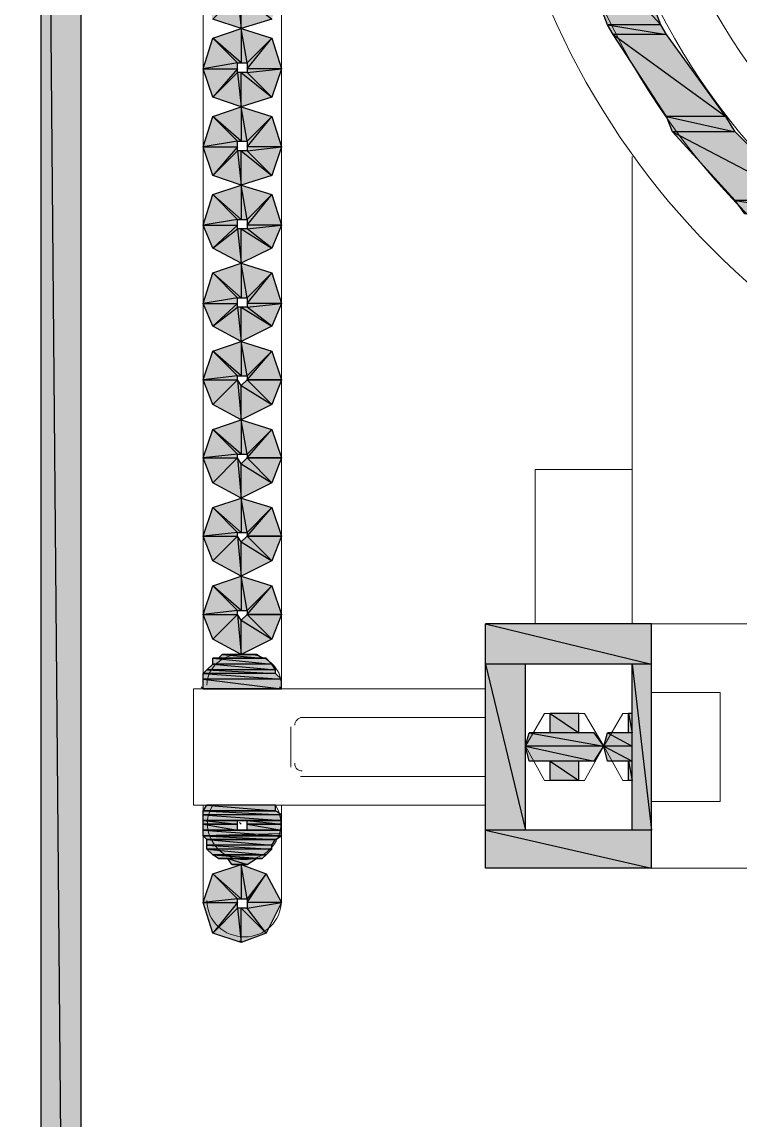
# Model space of a CAD drawing. Header units: millimetres. Extents: x 53 to 176, y -29 to 32.
# Drawn here: x 116.121 to 116.647, y -11.292 to -10.488 of the extents above; entities that cross this region are included whole.
import ezdxf

# ---------------------------------------------------------------- set-up
doc = ezdxf.new("R2010")
doc.units = ezdxf.units.MM
doc.layers.add('15 - Quadro de medição', color=6, linetype='Continuous')

msp = doc.modelspace()

# ---------------------------------------------------------------- hatches: boundary and pattern name
at = {"layer": '15 - Quadro de medição', "true_color": 0x000007}
h = msp.add_hatch(color=7, dxfattribs=at)
h.paths.add_polyline_path([(116.16438, -9.68853), (116.13505, -9.68853), (116.16438, -13.03237)])
h.paths.add_polyline_path([(116.13505, -9.68853), (116.16438, -13.03237), (116.13505, -13.03237)])
h = msp.add_hatch(color=7, dxfattribs=at)
h.paths.add_polyline_path([(116.56106, -10.41764), (116.52195, -10.41764), (116.589, -10.49027)])
h.paths.add_polyline_path([(116.52195, -10.41764), (116.589, -10.49027), (116.54989, -10.49027)])
h = msp.add_hatch(color=7, dxfattribs=at)
h.paths.add_polyline_path([(116.30406, -10.48608), (116.2859, -10.46792), (116.31104, -10.46513)])
h.paths.add_polyline_path([(116.2859, -10.46792), (116.31104, -10.46513), (116.2859, -10.46513)])
h.paths.add_polyline_path([(116.31104, -10.46513), (116.2859, -10.46513), (116.30406, -10.44278)])
h.paths.add_polyline_path([(116.2859, -10.46513), (116.30406, -10.44278), (116.2859, -10.46094)])
h.paths.add_polyline_path([(116.30406, -10.44278), (116.2859, -10.46094), (116.28171, -10.4358)])
h.paths.add_polyline_path([(116.2859, -10.46094), (116.28171, -10.4358), (116.28171, -10.46094)])
h.paths.add_polyline_path([(116.28171, -10.4358), (116.28171, -10.46094), (116.26076, -10.44278)])
h.paths.add_polyline_path([(116.28171, -10.46094), (116.26076, -10.44278), (116.27892, -10.46094)])
h.paths.add_polyline_path([(116.26076, -10.44278), (116.27892, -10.46094), (116.25378, -10.46513)])
h.paths.add_polyline_path([(116.27892, -10.46094), (116.25378, -10.46513), (116.27892, -10.46513)])
h.paths.add_polyline_path([(116.25378, -10.46513), (116.27892, -10.46513), (116.26076, -10.48608)])
h.paths.add_polyline_path([(116.27892, -10.46513), (116.26076, -10.48608), (116.27892, -10.46792)])
h.paths.add_polyline_path([(116.26076, -10.48608), (116.27892, -10.46792), (116.28171, -10.49307)])
h.paths.add_polyline_path([(116.27892, -10.46792), (116.28171, -10.49307), (116.28171, -10.46792)])
h.paths.add_polyline_path([(116.28171, -10.49307), (116.28171, -10.46792), (116.30406, -10.48608)])
h.paths.add_polyline_path([(116.28171, -10.46792), (116.30406, -10.48608), (116.2859, -10.46792)])
h = msp.add_hatch(color=7, dxfattribs=at)
h.paths.add_polyline_path([(116.30406, -10.54335), (116.2859, -10.52519), (116.31104, -10.5224)])
h.paths.add_polyline_path([(116.2859, -10.52519), (116.31104, -10.5224), (116.2859, -10.5224)])
h.paths.add_polyline_path([(116.31104, -10.5224), (116.2859, -10.5224), (116.30406, -10.50005)])
h.paths.add_polyline_path([(116.2859, -10.5224), (116.30406, -10.50005), (116.2859, -10.51821)])
h.paths.add_polyline_path([(116.30406, -10.50005), (116.2859, -10.51821), (116.28171, -10.49307)])
h.paths.add_polyline_path([(116.2859, -10.51821), (116.28171, -10.49307), (116.28171, -10.51821)])
h.paths.add_polyline_path([(116.28171, -10.49307), (116.28171, -10.51821), (116.26076, -10.50005)])
h.paths.add_polyline_path([(116.28171, -10.51821), (116.26076, -10.50005), (116.27892, -10.51821)])
h.paths.add_polyline_path([(116.26076, -10.50005), (116.27892, -10.51821), (116.25378, -10.5224)])
h.paths.add_polyline_path([(116.27892, -10.51821), (116.25378, -10.5224), (116.27892, -10.5224)])
h.paths.add_polyline_path([(116.25378, -10.5224), (116.27892, -10.5224), (116.26076, -10.54335)])
h.paths.add_polyline_path([(116.27892, -10.5224), (116.26076, -10.54335), (116.27892, -10.52519)])
h.paths.add_polyline_path([(116.26076, -10.54335), (116.27892, -10.52519), (116.28171, -10.55033)])
h.paths.add_polyline_path([(116.27892, -10.52519), (116.28171, -10.55033), (116.28171, -10.52519)])
h.paths.add_polyline_path([(116.28171, -10.55033), (116.28171, -10.52519), (116.30406, -10.54335)])
h.paths.add_polyline_path([(116.28171, -10.52519), (116.30406, -10.54335), (116.2859, -10.52519)])
h = msp.add_hatch(color=7, dxfattribs=at)
h.paths.add_polyline_path([(116.589, -10.49027), (116.54989, -10.49027), (116.59319, -10.49726)])
h.paths.add_polyline_path([(116.54989, -10.49027), (116.59319, -10.49726), (116.55408, -10.49726)])
h = msp.add_hatch(color=7, dxfattribs=at)
h.paths.add_polyline_path([(116.59319, -10.49726), (116.55408, -10.49726), (116.63649, -10.55732)])
h.paths.add_polyline_path([(116.55408, -10.49726), (116.63649, -10.55732), (116.59319, -10.55732)])
h = msp.add_hatch(color=7, dxfattribs=at)
h.paths.add_polyline_path([(116.30406, -10.60062), (116.2859, -10.58246), (116.31104, -10.57967)])
h.paths.add_polyline_path([(116.2859, -10.58246), (116.31104, -10.57967), (116.2859, -10.57967)])
h.paths.add_polyline_path([(116.31104, -10.57967), (116.2859, -10.57967), (116.30406, -10.55732)])
h.paths.add_polyline_path([(116.2859, -10.57967), (116.30406, -10.55732), (116.2859, -10.57547)])
h.paths.add_polyline_path([(116.30406, -10.55732), (116.2859, -10.57547), (116.28171, -10.55033)])
h.paths.add_polyline_path([(116.2859, -10.57547), (116.28171, -10.55033), (116.28171, -10.57547)])
h.paths.add_polyline_path([(116.28171, -10.55033), (116.28171, -10.57547), (116.26076, -10.55732)])
h.paths.add_polyline_path([(116.28171, -10.57547), (116.26076, -10.55732), (116.27892, -10.57547)])
h.paths.add_polyline_path([(116.26076, -10.55732), (116.27892, -10.57547), (116.25378, -10.57967)])
h.paths.add_polyline_path([(116.27892, -10.57547), (116.25378, -10.57967), (116.27892, -10.57967)])
h.paths.add_polyline_path([(116.25378, -10.57967), (116.27892, -10.57967), (116.26076, -10.60062)])
h.paths.add_polyline_path([(116.27892, -10.57967), (116.26076, -10.60062), (116.27892, -10.58246)])
h.paths.add_polyline_path([(116.26076, -10.60062), (116.27892, -10.58246), (116.28171, -10.6076)])
h.paths.add_polyline_path([(116.27892, -10.58246), (116.28171, -10.6076), (116.28171, -10.58246)])
h.paths.add_polyline_path([(116.28171, -10.6076), (116.28171, -10.58246), (116.30406, -10.60062)])
h.paths.add_polyline_path([(116.28171, -10.58246), (116.30406, -10.60062), (116.2859, -10.58246)])
h = msp.add_hatch(color=7, dxfattribs=at)
h.paths.add_polyline_path([(116.63649, -10.55732), (116.59319, -10.55732), (116.64347, -10.56849)])
h.paths.add_polyline_path([(116.59319, -10.55732), (116.64347, -10.56849), (116.59738, -10.56849)])
h = msp.add_hatch(color=7, dxfattribs=at)
h.paths.add_polyline_path([(116.64347, -10.56849), (116.59738, -10.56849), (116.69375, -10.61877)])
h.paths.add_polyline_path([(116.59738, -10.56849), (116.69375, -10.61877), (116.64347, -10.61877)])
h = msp.add_hatch(color=7, dxfattribs=at)
h.paths.add_polyline_path([(116.30406, -10.65369), (116.2859, -10.63973), (116.31104, -10.63693)])
h.paths.add_polyline_path([(116.2859, -10.63973), (116.31104, -10.63693), (116.2859, -10.63693)])
h.paths.add_polyline_path([(116.31104, -10.63693), (116.2859, -10.63693), (116.30406, -10.61458)])
h.paths.add_polyline_path([(116.2859, -10.63693), (116.30406, -10.61458), (116.2859, -10.63274)])
h.paths.add_polyline_path([(116.30406, -10.61458), (116.2859, -10.63274), (116.28171, -10.6076)])
h.paths.add_polyline_path([(116.2859, -10.63274), (116.28171, -10.6076), (116.28171, -10.63274)])
h.paths.add_polyline_path([(116.28171, -10.6076), (116.28171, -10.63274), (116.26076, -10.61458)])
h.paths.add_polyline_path([(116.28171, -10.63274), (116.26076, -10.61458), (116.27892, -10.63274)])
h.paths.add_polyline_path([(116.26076, -10.61458), (116.27892, -10.63274), (116.25378, -10.63693)])
h.paths.add_polyline_path([(116.27892, -10.63274), (116.25378, -10.63693), (116.27892, -10.63693)])
h.paths.add_polyline_path([(116.25378, -10.63693), (116.27892, -10.63693), (116.26076, -10.65369)])
h.paths.add_polyline_path([(116.27892, -10.63693), (116.26076, -10.65369), (116.27892, -10.63973)])
h.paths.add_polyline_path([(116.26076, -10.65369), (116.27892, -10.63973), (116.28171, -10.66487)])
h.paths.add_polyline_path([(116.27892, -10.63973), (116.28171, -10.66487), (116.28171, -10.63973)])
h.paths.add_polyline_path([(116.28171, -10.66487), (116.28171, -10.63973), (116.30406, -10.65369)])
h.paths.add_polyline_path([(116.28171, -10.63973), (116.30406, -10.65369), (116.2859, -10.63973)])
h = msp.add_hatch(color=7, dxfattribs=at)
h.paths.add_polyline_path([(116.69375, -10.61877), (116.64347, -10.61877), (116.70772, -10.62855)])
h.paths.add_polyline_path([(116.64347, -10.61877), (116.70772, -10.62855), (116.65046, -10.62855)])
h = msp.add_hatch(color=7, dxfattribs=at)
h.paths.add_polyline_path([(116.30406, -10.71096), (116.2859, -10.69699), (116.31104, -10.6942)])
h.paths.add_polyline_path([(116.2859, -10.69699), (116.31104, -10.6942), (116.2859, -10.6942)])
h.paths.add_polyline_path([(116.31104, -10.6942), (116.2859, -10.6942), (116.30406, -10.67185)])
h.paths.add_polyline_path([(116.2859, -10.6942), (116.30406, -10.67185), (116.2859, -10.69001)])
h.paths.add_polyline_path([(116.30406, -10.67185), (116.2859, -10.69001), (116.28171, -10.66487)])
h.paths.add_polyline_path([(116.2859, -10.69001), (116.28171, -10.66487), (116.28171, -10.69001)])
h.paths.add_polyline_path([(116.28171, -10.66487), (116.28171, -10.69001), (116.26076, -10.67185)])
h.paths.add_polyline_path([(116.28171, -10.69001), (116.26076, -10.67185), (116.27892, -10.69001)])
h.paths.add_polyline_path([(116.26076, -10.67185), (116.27892, -10.69001), (116.25378, -10.6942)])
h.paths.add_polyline_path([(116.27892, -10.69001), (116.25378, -10.6942), (116.27892, -10.6942)])
h.paths.add_polyline_path([(116.25378, -10.6942), (116.27892, -10.6942), (116.26076, -10.71096)])
h.paths.add_polyline_path([(116.27892, -10.6942), (116.26076, -10.71096), (116.27892, -10.69699)])
h.paths.add_polyline_path([(116.26076, -10.71096), (116.27892, -10.69699), (116.28171, -10.72213)])
h.paths.add_polyline_path([(116.27892, -10.69699), (116.28171, -10.72213), (116.28171, -10.69699)])
h.paths.add_polyline_path([(116.28171, -10.72213), (116.28171, -10.69699), (116.30406, -10.71096)])
h.paths.add_polyline_path([(116.28171, -10.69699), (116.30406, -10.71096), (116.2859, -10.69699)])
h = msp.add_hatch(color=7, dxfattribs=at)
h.paths.add_polyline_path([(116.31104, -10.75007), (116.2859, -10.75007), (116.30406, -10.72912)])
h.paths.add_polyline_path([(116.2859, -10.75007), (116.30406, -10.72912), (116.2859, -10.74728)])
h.paths.add_polyline_path([(116.30406, -10.72912), (116.2859, -10.74728), (116.28171, -10.72213)])
h.paths.add_polyline_path([(116.2859, -10.74728), (116.28171, -10.72213), (116.28171, -10.74728)])
h.paths.add_polyline_path([(116.28171, -10.72213), (116.28171, -10.74728), (116.26076, -10.72912)])
h.paths.add_polyline_path([(116.28171, -10.74728), (116.26076, -10.72912), (116.27892, -10.74728)])
h.paths.add_polyline_path([(116.26076, -10.72912), (116.27892, -10.74728), (116.25378, -10.75007)])
h.paths.add_polyline_path([(116.27892, -10.74728), (116.25378, -10.75007), (116.27892, -10.75007)])
h.paths.add_polyline_path([(116.25378, -10.75007), (116.27892, -10.75007), (116.26076, -10.76823)])
h = msp.add_hatch(color=7, dxfattribs=at)
h.paths.add_polyline_path([(116.26076, -10.76823), (116.27892, -10.75007), (116.28171, -10.7794)])
h.paths.add_polyline_path([(116.27892, -10.75007), (116.28171, -10.7794), (116.28171, -10.75426)])
h.paths.add_polyline_path([(116.28171, -10.7794), (116.28171, -10.75426), (116.30406, -10.76823)])
h.paths.add_polyline_path([(116.28171, -10.75426), (116.30406, -10.76823), (116.2859, -10.75007)])
h.paths.add_polyline_path([(116.30406, -10.76823), (116.2859, -10.75007), (116.31104, -10.75007)])
h = msp.add_hatch(color=7, dxfattribs=at)
h.paths.add_polyline_path([(116.31104, -10.80734), (116.2859, -10.80734), (116.30406, -10.78639)])
h.paths.add_polyline_path([(116.2859, -10.80734), (116.30406, -10.78639), (116.2859, -10.80454)])
h.paths.add_polyline_path([(116.30406, -10.78639), (116.2859, -10.80454), (116.28171, -10.7794)])
h.paths.add_polyline_path([(116.2859, -10.80454), (116.28171, -10.7794), (116.28171, -10.80454)])
h.paths.add_polyline_path([(116.28171, -10.7794), (116.28171, -10.80454), (116.26076, -10.78639)])
h.paths.add_polyline_path([(116.28171, -10.80454), (116.26076, -10.78639), (116.27892, -10.80454)])
h.paths.add_polyline_path([(116.26076, -10.78639), (116.27892, -10.80454), (116.25378, -10.80734)])
h.paths.add_polyline_path([(116.27892, -10.80454), (116.25378, -10.80734), (116.27892, -10.80734)])
h.paths.add_polyline_path([(116.25378, -10.80734), (116.27892, -10.80734), (116.26076, -10.82549)])
h = msp.add_hatch(color=7, dxfattribs=at)
h.paths.add_polyline_path([(116.26076, -10.82549), (116.27892, -10.80734), (116.28171, -10.83667)])
h.paths.add_polyline_path([(116.27892, -10.80734), (116.28171, -10.83667), (116.28171, -10.81153)])
h.paths.add_polyline_path([(116.28171, -10.83667), (116.28171, -10.81153), (116.30406, -10.82549)])
h.paths.add_polyline_path([(116.28171, -10.81153), (116.30406, -10.82549), (116.2859, -10.80734)])
h.paths.add_polyline_path([(116.30406, -10.82549), (116.2859, -10.80734), (116.31104, -10.80734)])
h = msp.add_hatch(color=7, dxfattribs=at)
h.paths.add_polyline_path([(116.31104, -10.8646), (116.2859, -10.8646), (116.30406, -10.84365)])
h.paths.add_polyline_path([(116.2859, -10.8646), (116.30406, -10.84365), (116.2859, -10.86181)])
h.paths.add_polyline_path([(116.30406, -10.84365), (116.2859, -10.86181), (116.28171, -10.83667)])
h.paths.add_polyline_path([(116.2859, -10.86181), (116.28171, -10.83667), (116.28171, -10.86181)])
h.paths.add_polyline_path([(116.28171, -10.83667), (116.28171, -10.86181), (116.26076, -10.84365)])
h.paths.add_polyline_path([(116.28171, -10.86181), (116.26076, -10.84365), (116.27892, -10.86181)])
h.paths.add_polyline_path([(116.26076, -10.84365), (116.27892, -10.86181), (116.25378, -10.8646)])
h.paths.add_polyline_path([(116.27892, -10.86181), (116.25378, -10.8646), (116.27892, -10.8646)])
h.paths.add_polyline_path([(116.25378, -10.8646), (116.27892, -10.8646), (116.26076, -10.88276)])
h = msp.add_hatch(color=7, dxfattribs=at)
h.paths.add_polyline_path([(116.26076, -10.88276), (116.27892, -10.8646), (116.28171, -10.89394)])
h.paths.add_polyline_path([(116.27892, -10.8646), (116.28171, -10.89394), (116.28171, -10.86879)])
h.paths.add_polyline_path([(116.28171, -10.89394), (116.28171, -10.86879), (116.30406, -10.88276)])
h.paths.add_polyline_path([(116.28171, -10.86879), (116.30406, -10.88276), (116.2859, -10.8646)])
h.paths.add_polyline_path([(116.30406, -10.88276), (116.2859, -10.8646), (116.31104, -10.8646)])
h = msp.add_hatch(color=7, dxfattribs=at)
h.paths.add_polyline_path([(116.31104, -10.92187), (116.2859, -10.92187), (116.30406, -10.90092)])
h.paths.add_polyline_path([(116.2859, -10.92187), (116.30406, -10.90092), (116.2859, -10.91908)])
h.paths.add_polyline_path([(116.30406, -10.90092), (116.2859, -10.91908), (116.28171, -10.89394)])
h.paths.add_polyline_path([(116.2859, -10.91908), (116.28171, -10.89394), (116.28171, -10.91908)])
h.paths.add_polyline_path([(116.28171, -10.89394), (116.28171, -10.91908), (116.26076, -10.90092)])
h.paths.add_polyline_path([(116.28171, -10.91908), (116.26076, -10.90092), (116.27892, -10.91908)])
h.paths.add_polyline_path([(116.26076, -10.90092), (116.27892, -10.91908), (116.25378, -10.92187)])
h.paths.add_polyline_path([(116.27892, -10.91908), (116.25378, -10.92187), (116.27892, -10.92187)])
h.paths.add_polyline_path([(116.25378, -10.92187), (116.27892, -10.92187), (116.26076, -10.94003)])
h = msp.add_hatch(color=7, dxfattribs=at)
h.paths.add_polyline_path([(116.26076, -10.94003), (116.27892, -10.92187), (116.28171, -10.9512)])
h.paths.add_polyline_path([(116.27892, -10.92187), (116.28171, -10.9512), (116.28171, -10.92606)])
h.paths.add_polyline_path([(116.28171, -10.9512), (116.28171, -10.92606), (116.30406, -10.94003)])
h.paths.add_polyline_path([(116.28171, -10.92606), (116.30406, -10.94003), (116.2859, -10.92187)])
h.paths.add_polyline_path([(116.30406, -10.94003), (116.2859, -10.92187), (116.31104, -10.92187)])
h = msp.add_hatch(color=7, dxfattribs=at)
h.paths.add_polyline_path([(116.58201, -10.92885), (116.4605, -10.92885), (116.58201, -10.95819)])
h.paths.add_polyline_path([(116.4605, -10.92885), (116.58201, -10.95819), (116.4605, -10.95819)])
h = msp.add_hatch(color=7, dxfattribs=at)
h.paths.add_polyline_path([(116.29987, -10.954), (116.26076, -10.954), (116.30406, -10.95819)])
h.paths.add_polyline_path([(116.26076, -10.954), (116.30406, -10.95819), (116.26076, -10.95819)])
h = msp.add_hatch(color=7, dxfattribs=at)
h.paths.add_polyline_path([(116.29289, -10.9512), (116.26774, -10.9512), (116.29708, -10.954)])
h.paths.add_polyline_path([(116.26774, -10.9512), (116.29708, -10.954), (116.26495, -10.954)])
h = msp.add_hatch(color=7, dxfattribs=at)
h.paths.add_polyline_path([(116.30685, -10.96238), (116.25657, -10.96238), (116.30685, -10.96517)])
h.paths.add_polyline_path([(116.25657, -10.96238), (116.30685, -10.96517), (116.25378, -10.96517)])
h = msp.add_hatch(color=7, dxfattribs=at)
h.paths.add_polyline_path([(116.30406, -10.95819), (116.26076, -10.95819), (116.30685, -10.96238)])
h.paths.add_polyline_path([(116.26076, -10.95819), (116.30685, -10.96238), (116.25657, -10.96238)])
h = msp.add_hatch(color=7, dxfattribs=at)
h.paths.add_polyline_path([(116.48983, -10.95819), (116.4605, -10.95819), (116.48983, -11.0797)])
h.paths.add_polyline_path([(116.4605, -10.95819), (116.48983, -11.0797), (116.4605, -11.0797)])
h = msp.add_hatch(color=7, dxfattribs=at)
h.paths.add_polyline_path([(116.58201, -10.95819), (116.56805, -10.95819), (116.58201, -11.0797)])
h.paths.add_polyline_path([(116.56805, -10.95819), (116.58201, -11.0797), (116.56805, -11.0797)])
h = msp.add_hatch(color=7, dxfattribs=at)
h.paths.add_polyline_path([(116.30685, -10.96517), (116.25378, -10.96517), (116.31104, -10.96936)])
h.paths.add_polyline_path([(116.25378, -10.96517), (116.31104, -10.96936), (116.25378, -10.96936)])
h = msp.add_hatch(color=7, dxfattribs=at)
h.paths.add_polyline_path([(116.31104, -10.96936), (116.25378, -10.96936), (116.31104, -10.97634)])
h.paths.add_polyline_path([(116.25378, -10.96936), (116.31104, -10.97634), (116.25378, -10.97634)])
h.paths.add_polyline_path([(116.31104, -10.97634), (116.25378, -10.97634)])
h.paths.add_polyline_path([(116.25378, -10.97634), (116.31104, -10.97634)])
h = msp.add_hatch(color=7, dxfattribs=at)
h.paths.add_polyline_path([(116.52894, -10.9945), (116.50799, -10.9945), (116.52894, -11.00847)])
h.paths.add_polyline_path([(116.50799, -10.9945), (116.52894, -11.00847), (116.50799, -11.00847)])
h = msp.add_hatch(color=7, dxfattribs=at)
h.paths.add_polyline_path([(116.56805, -10.9945), (116.56525, -10.9945), (116.56805, -11.00847)])
h.paths.add_polyline_path([(116.56525, -10.9945), (116.56805, -11.00847), (116.56525, -11.00847)])
h = msp.add_hatch(color=7, dxfattribs=at)
h.paths.add_polyline_path([(116.54011, -11.00847), (116.49262, -11.00847), (116.5471, -11.01825)])
h.paths.add_polyline_path([(116.49262, -11.00847), (116.5471, -11.01825), (116.48983, -11.01825)])
h = msp.add_hatch(color=7, dxfattribs=at)
h.paths.add_polyline_path([(116.56805, -11.00847), (116.54989, -11.00847), (116.56805, -11.01825)])
h.paths.add_polyline_path([(116.54989, -11.00847), (116.56805, -11.01825), (116.5471, -11.01825)])
h = msp.add_hatch(color=7, dxfattribs=at)
h.paths.add_polyline_path([(116.5471, -11.01825), (116.48983, -11.01825), (116.54011, -11.02942)])
h.paths.add_polyline_path([(116.48983, -11.01825), (116.54011, -11.02942), (116.49262, -11.02942)])
h = msp.add_hatch(color=7, dxfattribs=at)
h.paths.add_polyline_path([(116.56805, -11.01825), (116.5471, -11.01825), (116.56805, -11.02942)])
h.paths.add_polyline_path([(116.5471, -11.01825), (116.56805, -11.02942), (116.54989, -11.02942)])
h = msp.add_hatch(color=7, dxfattribs=at)
h.paths.add_polyline_path([(116.52894, -11.02942), (116.50799, -11.02942), (116.52894, -11.04339)])
h.paths.add_polyline_path([(116.50799, -11.02942), (116.52894, -11.04339), (116.50799, -11.04339)])
h = msp.add_hatch(color=7, dxfattribs=at)
h.paths.add_polyline_path([(116.56805, -11.02942), (116.56525, -11.02942), (116.56805, -11.04339)])
h.paths.add_polyline_path([(116.56525, -11.02942), (116.56805, -11.04339), (116.56525, -11.04339)])
h = msp.add_hatch(color=7, dxfattribs=at)
h.paths.add_polyline_path([(116.30685, -11.06155), (116.25657, -11.06155), (116.30685, -11.06574)])
h.paths.add_polyline_path([(116.25657, -11.06155), (116.30685, -11.06574), (116.25378, -11.06574)])
h.paths.add_polyline_path([(116.30685, -11.06574), (116.25378, -11.06574)])
h.paths.add_polyline_path([(116.25378, -11.06574), (116.30685, -11.06574)])
h = msp.add_hatch(color=7, dxfattribs=at)
h.paths.add_polyline_path([(116.30685, -11.06574), (116.25378, -11.06574), (116.31104, -11.06853)])
h.paths.add_polyline_path([(116.25378, -11.06574), (116.31104, -11.06853), (116.25378, -11.06853)])
h = msp.add_hatch(color=7, dxfattribs=at)
h.paths.add_polyline_path([(116.31104, -11.06853), (116.25378, -11.06853), (116.31104, -11.07272)])
h.paths.add_polyline_path([(116.25378, -11.06853), (116.31104, -11.07272), (116.25378, -11.07272)])
h.paths.add_polyline_path([(116.31104, -11.07272), (116.25378, -11.07272)])
h.paths.add_polyline_path([(116.25378, -11.07272), (116.31104, -11.07272)])
h.paths.add_polyline_path([(116.31104, -11.07272), (116.28171, -11.07272)])
h.paths.add_polyline_path([(116.31104, -11.07272), (116.28171, -11.07272)])
h = msp.add_hatch(color=7, dxfattribs=at)
h.paths.add_polyline_path([(116.27892, -11.07272), (116.25378, -11.07272)])
h.paths.add_polyline_path([(116.27892, -11.07272), (116.25378, -11.07272), (116.28171, -11.07272)])
h = msp.add_hatch(color=7, dxfattribs=at)
h.paths.add_polyline_path([(116.27892, -11.07272), (116.25378, -11.07272), (116.27892, -11.07551)])
h.paths.add_polyline_path([(116.25378, -11.07272), (116.27892, -11.07551), (116.25378, -11.07551)])
h.paths.add_polyline_path([(116.27892, -11.07551), (116.25378, -11.07551)])
h.paths.add_polyline_path([(116.25378, -11.07551), (116.27892, -11.07551)])
h = msp.add_hatch(color=7, dxfattribs=at)
h.paths.add_polyline_path([(116.27892, -11.07551), (116.25378, -11.07551), (116.27892, -11.0797)])
h.paths.add_polyline_path([(116.25378, -11.07551), (116.27892, -11.0797), (116.25378, -11.0797)])
h = msp.add_hatch(color=7, dxfattribs=at)
h.paths.add_polyline_path([(116.31104, -11.07272), (116.2859, -11.07272), (116.31104, -11.07551)])
h.paths.add_polyline_path([(116.2859, -11.07272), (116.31104, -11.07551), (116.2859, -11.07551)])
h = msp.add_hatch(color=7, dxfattribs=at)
h.paths.add_polyline_path([(116.31104, -11.07551), (116.2859, -11.07551), (116.31104, -11.0797)])
h.paths.add_polyline_path([(116.2859, -11.07551), (116.31104, -11.0797), (116.2859, -11.0797)])
h = msp.add_hatch(color=7, dxfattribs=at)
h.paths.add_polyline_path([(116.28171, -11.0797), (116.25378, -11.0797)])
h.paths.add_polyline_path([(116.28171, -11.0797), (116.25378, -11.0797), (116.27892, -11.0797)])
h = msp.add_hatch(color=7, dxfattribs=at)
h.paths.add_polyline_path([(116.31104, -11.0797), (116.25378, -11.0797), (116.31104, -11.08389)])
h.paths.add_polyline_path([(116.25378, -11.0797), (116.31104, -11.08389), (116.25378, -11.08389)])
h.paths.add_polyline_path([(116.31104, -11.08389), (116.25378, -11.08389)])
h.paths.add_polyline_path([(116.25378, -11.08389), (116.31104, -11.08389), (116.31104, -11.0825)])
h = msp.add_hatch(color=7, dxfattribs=at)
h.paths.add_polyline_path([(116.31104, -11.08389), (116.25378, -11.08389), (116.30685, -11.08669)])
h.paths.add_polyline_path([(116.25378, -11.08389), (116.30685, -11.08669), (116.25657, -11.08669)])
h.paths.add_polyline_path([(116.30685, -11.08669), (116.25657, -11.08669)])
h.paths.add_polyline_path([(116.25657, -11.08669), (116.30685, -11.08669)])
h = msp.add_hatch(color=7, dxfattribs=at)
h.paths.add_polyline_path([(116.58201, -11.0797), (116.4605, -11.0797), (116.58201, -11.10764)])
h.paths.add_polyline_path([(116.4605, -11.0797), (116.58201, -11.10764), (116.4605, -11.10764)])
h = msp.add_hatch(color=7, dxfattribs=at)
h.paths.add_polyline_path([(116.30685, -11.08669), (116.25657, -11.08669), (116.30406, -11.09088)])
h.paths.add_polyline_path([(116.25657, -11.08669), (116.30406, -11.09088), (116.25657, -11.09088)])
h = msp.add_hatch(color=7, dxfattribs=at)
h.paths.add_polyline_path([(116.30406, -11.09088), (116.25657, -11.09088), (116.30406, -11.09367)])
h.paths.add_polyline_path([(116.25657, -11.09088), (116.30406, -11.09367), (116.25657, -11.09367)])
h = msp.add_hatch(color=7, dxfattribs=at)
h.paths.add_polyline_path([(116.30406, -11.09367), (116.25657, -11.09367), (116.29987, -11.09786)])
h.paths.add_polyline_path([(116.25657, -11.09367), (116.29987, -11.09786), (116.26076, -11.09786)])
h.paths.add_polyline_path([(116.29987, -11.09786), (116.26076, -11.09786)])
h.paths.add_polyline_path([(116.26076, -11.09786), (116.29987, -11.09786)])
h = msp.add_hatch(color=7, dxfattribs=at)
h.paths.add_polyline_path([(116.29987, -11.09786), (116.26076, -11.09786), (116.29708, -11.10066)])
h.paths.add_polyline_path([(116.26076, -11.09786), (116.29708, -11.10066), (116.26495, -11.10066)])
h.paths.add_polyline_path([(116.29708, -11.10066), (116.26495, -11.10066), (116.26774, -11.10066)])
msp.add_hatch(color=7, dxfattribs=at).paths.add_polyline_path([(116.26495, -11.10066), (116.29708, -11.10066), (116.29568, -11.10066)])
h = msp.add_hatch(color=7, dxfattribs=at)
h.paths.add_polyline_path([(116.29708, -11.10066), (116.26774, -11.10066), (116.29289, -11.10066)])
h.paths.add_polyline_path([(116.26774, -11.10066), (116.29289, -11.10066), (116.27193, -11.10066)])
h.paths.add_polyline_path([(116.29289, -11.10066), (116.27193, -11.10066)])
h.paths.add_polyline_path([(116.27193, -11.10066), (116.29289, -11.10066)])
h = msp.add_hatch(color=7, dxfattribs=at)
h.paths.add_polyline_path([(116.29289, -11.10066), (116.27193, -11.10066), (116.2859, -11.10485)])
h.paths.add_polyline_path([(116.27193, -11.10066), (116.2859, -11.10485), (116.27473, -11.10485)])
h = msp.add_hatch(color=7, dxfattribs=at)
h.paths.add_polyline_path([(116.29987, -11.15513), (116.2859, -11.13697), (116.31104, -11.13278)])
h.paths.add_polyline_path([(116.2859, -11.13697), (116.31104, -11.13278), (116.2859, -11.13278)])
h.paths.add_polyline_path([(116.31104, -11.13278), (116.2859, -11.13278), (116.29987, -11.11183)])
h.paths.add_polyline_path([(116.2859, -11.13278), (116.29987, -11.11183), (116.2859, -11.12999)])
h.paths.add_polyline_path([(116.29987, -11.11183), (116.2859, -11.12999), (116.28171, -11.10485)])
h.paths.add_polyline_path([(116.2859, -11.12999), (116.28171, -11.10485), (116.28171, -11.12999)])
h.paths.add_polyline_path([(116.28171, -11.10485), (116.28171, -11.12999), (116.26076, -11.11183)])
h.paths.add_polyline_path([(116.28171, -11.12999), (116.26076, -11.11183), (116.27892, -11.12999)])
h.paths.add_polyline_path([(116.26076, -11.11183), (116.27892, -11.12999), (116.25378, -11.13278)])
h.paths.add_polyline_path([(116.27892, -11.12999), (116.25378, -11.13278), (116.27892, -11.13278)])
h.paths.add_polyline_path([(116.25378, -11.13278), (116.27892, -11.13278), (116.26076, -11.15513)])
h.paths.add_polyline_path([(116.27892, -11.13278), (116.26076, -11.15513), (116.27892, -11.13697)])
h.paths.add_polyline_path([(116.26076, -11.15513), (116.27892, -11.13697), (116.28171, -11.16211)])
h.paths.add_polyline_path([(116.27892, -11.13697), (116.28171, -11.16211), (116.28171, -11.13697)])
h.paths.add_polyline_path([(116.28171, -11.16211), (116.28171, -11.13697), (116.29987, -11.15513)])
h.paths.add_polyline_path([(116.28171, -11.13697), (116.29987, -11.15513), (116.2859, -11.13697)])

# ---------------------------------------------------------------- linework, layer by layer
at = {"layer": '15 - Quadro de medição', "color": 7, "linetype": 'Continuous', "lineweight": 20, "true_color": 0x000007}
for points in [[(116.16438, -13.03237), (116.16438, -9.47483), (116.16438, -9.47483)], [(116.13505, -9.68853), (116.13505, -13.03237), (116.16438, -13.03237), (116.12108, -13.03237)], [(116.25378, -10.97634), (116.25378, -10.06845), (116.25378, -10.06845)], [(116.31104, -10.06845), (116.31104, -10.97634), (116.31104, -10.97634)], [(116.28171, -10.50424), (116.28171, -10.49307), (116.28171, -10.49307)], [(116.56805, -10.92885), (116.56805, -10.58665), (116.56805, -10.58665)], [(116.49681, -10.92885), (116.49681, -10.81572), (116.56805, -10.81572)], [(116.58201, -10.92885), (116.58201, -11.10764), (116.58201, -11.10764)], [(116.2859, -10.9512), (116.28171, -10.9512), (116.27892, -10.9512)], [(116.56805, -10.95819), (116.48983, -10.95819), (116.48983, -11.0797), (116.56805, -11.0797)], [(116.56805, -10.95819), (116.56805, -11.0797), (116.56805, -11.0797)], [(116.4605, -10.97634), (116.24679, -10.97634), (116.24679, -11.06155), (116.4605, -11.06155)], [(116.24679, -10.97634), (116.35434, -10.97634), (116.35434, -10.97634)], [(116.25378, -10.97634), (116.25238, -10.97495), (116.25238, -10.97495)], [(116.31104, -10.97634), (116.30965, -10.97495), (116.30965, -10.97495)], [(116.50799, -10.9945), (116.50799, -11.00847), (116.50799, -11.00847)], [(116.52894, -10.9945), (116.52894, -11.00847), (116.52894, -11.00847)], [(116.56805, -10.9945), (116.56106, -10.9945), (116.5471, -11.01825), (116.56106, -11.04339), (116.56805, -11.04339)], [(116.56106, -10.9945), (116.56525, -10.9945), (116.56525, -11.00847)], [(116.31803, -11.03361), (116.31803, -11.00428), (116.31803, -11.00428)], [(116.32501, -10.9973), (116.4605, -10.9973), (116.4605, -10.9973)], [(116.49262, -11.00847), (116.50799, -11.00847), (116.50799, -11.00847)], [(116.52894, -11.00847), (116.54011, -11.00847), (116.54011, -11.00847)], [(116.54989, -11.00847), (116.56525, -11.00847), (116.56525, -11.00847)], [(116.49262, -11.02942), (116.50799, -11.02942), (116.50799, -11.02942)], [(116.50799, -11.02942), (116.50799, -11.04339), (116.50799, -11.04339)], [(116.52894, -11.02942), (116.52894, -11.04339), (116.52894, -11.04339)], [(116.52894, -11.02942), (116.54011, -11.02942), (116.54011, -11.02942)], [(116.54989, -11.02942), (116.56525, -11.02942), (116.56525, -11.02942)], [(116.56525, -11.02942), (116.56525, -11.04339), (116.56525, -11.04339)], [(116.4605, -11.0406), (116.32501, -11.0406), (116.32501, -11.0406)], [(116.25378, -11.13278), (116.25378, -11.06155), (116.25378, -11.06155)], [(116.31104, -11.06155), (116.31104, -11.13278), (116.31104, -11.13278)], [(116.28171, -11.07551), (116.28031, -11.07412), (116.28031, -11.07412)], [(116.28171, -11.16211), (116.28031, -11.16072), (116.28031, -11.16072)]]:
    msp.add_lwpolyline(points, dxfattribs=at)
at = {"layer": '15 - Quadro de medição', "color": 7, "linetype": 'Continuous', "lineweight": -2, "true_color": 0x000007}
for points in [[(116.16438, -9.68853), (116.13505, -9.68853), (116.16438, -13.03237)], [(116.13505, -9.68853), (116.16438, -13.03237), (116.13505, -13.03237)], [(116.56106, -10.41764), (116.52195, -10.41764), (116.589, -10.49027)], [(116.52195, -10.41764), (116.589, -10.49027), (116.54989, -10.49027)], [(116.26076, -10.48608), (116.27892, -10.46792), (116.28171, -10.49307)], [(116.27892, -10.46792), (116.28171, -10.49307), (116.28171, -10.46792)], [(116.28171, -10.49307), (116.28171, -10.46792), (116.30406, -10.48608)], [(116.28171, -10.49307), (116.28171, -10.51821), (116.26076, -10.50005)], [(116.30406, -10.50005), (116.2859, -10.51821), (116.28171, -10.49307)], [(116.2859, -10.51821), (116.28171, -10.49307), (116.28171, -10.51821)], [(116.589, -10.49027), (116.54989, -10.49027), (116.59319, -10.49726)], [(116.54989, -10.49027), (116.59319, -10.49726), (116.55408, -10.49726)], [(116.59319, -10.49726), (116.55408, -10.49726), (116.63649, -10.55732)], [(116.55408, -10.49726), (116.63649, -10.55732), (116.59319, -10.55732)], [(116.26076, -10.50005), (116.27892, -10.51821), (116.25378, -10.5224)], [(116.28171, -10.51821), (116.26076, -10.50005), (116.27892, -10.51821)], [(116.31104, -10.5224), (116.2859, -10.5224), (116.30406, -10.50005)], [(116.2859, -10.5224), (116.30406, -10.50005), (116.2859, -10.51821)], [(116.27892, -10.51821), (116.25378, -10.5224), (116.27892, -10.5224)], [(116.25378, -10.5224), (116.27892, -10.5224), (116.26076, -10.54335)], [(116.27892, -10.5224), (116.26076, -10.54335), (116.27892, -10.52519)], [(116.26076, -10.54335), (116.27892, -10.52519), (116.28171, -10.55033)], [(116.27892, -10.52519), (116.28171, -10.55033), (116.28171, -10.52519)], [(116.28171, -10.55033), (116.28171, -10.52519), (116.30406, -10.54335)], [(116.28171, -10.52519), (116.30406, -10.54335), (116.2859, -10.52519)], [(116.30406, -10.54335), (116.2859, -10.52519), (116.31104, -10.5224)], [(116.2859, -10.52519), (116.31104, -10.5224), (116.2859, -10.5224)], [(116.28171, -10.55033), (116.28171, -10.57547), (116.26076, -10.55732)], [(116.30406, -10.55732), (116.2859, -10.57547), (116.28171, -10.55033)], [(116.2859, -10.57547), (116.28171, -10.55033), (116.28171, -10.57547)], [(116.26076, -10.55732), (116.27892, -10.57547), (116.25378, -10.57967)], [(116.28171, -10.57547), (116.26076, -10.55732), (116.27892, -10.57547)], [(116.31104, -10.57967), (116.2859, -10.57967), (116.30406, -10.55732)], [(116.2859, -10.57967), (116.30406, -10.55732), (116.2859, -10.57547)], [(116.63649, -10.55732), (116.59319, -10.55732), (116.64347, -10.56849)], [(116.59319, -10.55732), (116.64347, -10.56849), (116.59738, -10.56849)], [(116.64347, -10.56849), (116.59738, -10.56849), (116.69375, -10.61877)], [(116.59738, -10.56849), (116.69375, -10.61877), (116.64347, -10.61877)], [(116.27892, -10.57547), (116.25378, -10.57967), (116.27892, -10.57967)], [(116.25378, -10.57967), (116.27892, -10.57967), (116.26076, -10.60062)], [(116.27892, -10.57967), (116.26076, -10.60062), (116.27892, -10.58246)], [(116.26076, -10.60062), (116.27892, -10.58246), (116.28171, -10.6076)], [(116.27892, -10.58246), (116.28171, -10.6076), (116.28171, -10.58246)], [(116.28171, -10.6076), (116.28171, -10.58246), (116.30406, -10.60062)], [(116.28171, -10.58246), (116.30406, -10.60062), (116.2859, -10.58246)], [(116.30406, -10.60062), (116.2859, -10.58246), (116.31104, -10.57967)], [(116.2859, -10.58246), (116.31104, -10.57967), (116.2859, -10.57967)], [(116.28171, -10.6076), (116.28171, -10.63274), (116.26076, -10.61458)], [(116.30406, -10.61458), (116.2859, -10.63274), (116.28171, -10.6076)], [(116.2859, -10.63274), (116.28171, -10.6076), (116.28171, -10.63274)], [(116.26076, -10.61458), (116.27892, -10.63274), (116.25378, -10.63693)], [(116.28171, -10.63274), (116.26076, -10.61458), (116.27892, -10.63274)], [(116.31104, -10.63693), (116.2859, -10.63693), (116.30406, -10.61458)], [(116.2859, -10.63693), (116.30406, -10.61458), (116.2859, -10.63274)], [(116.69375, -10.61877), (116.64347, -10.61877), (116.70772, -10.62855)], [(116.64347, -10.61877), (116.70772, -10.62855), (116.65046, -10.62855)], [(116.27892, -10.63274), (116.25378, -10.63693), (116.27892, -10.63693)], [(116.25378, -10.63693), (116.27892, -10.63693), (116.26076, -10.65369)], [(116.27892, -10.63693), (116.26076, -10.65369), (116.27892, -10.63973)], [(116.26076, -10.65369), (116.27892, -10.63973), (116.28171, -10.66487)], [(116.27892, -10.63973), (116.28171, -10.66487), (116.28171, -10.63973)], [(116.28171, -10.66487), (116.28171, -10.63973), (116.30406, -10.65369)], [(116.28171, -10.63973), (116.30406, -10.65369), (116.2859, -10.63973)], [(116.30406, -10.65369), (116.2859, -10.63973), (116.31104, -10.63693)], [(116.2859, -10.63973), (116.31104, -10.63693), (116.2859, -10.63693)], [(116.28171, -10.66487), (116.28171, -10.69001), (116.26076, -10.67185)], [(116.30406, -10.67185), (116.2859, -10.69001), (116.28171, -10.66487)], [(116.2859, -10.69001), (116.28171, -10.66487), (116.28171, -10.69001)], [(116.26076, -10.67185), (116.27892, -10.69001), (116.25378, -10.6942)], [(116.28171, -10.69001), (116.26076, -10.67185), (116.27892, -10.69001)], [(116.31104, -10.6942), (116.2859, -10.6942), (116.30406, -10.67185)], [(116.2859, -10.6942), (116.30406, -10.67185), (116.2859, -10.69001)], [(116.27892, -10.69001), (116.25378, -10.6942), (116.27892, -10.6942)], [(116.25378, -10.6942), (116.27892, -10.6942), (116.26076, -10.71096)], [(116.27892, -10.6942), (116.26076, -10.71096), (116.27892, -10.69699)], [(116.26076, -10.71096), (116.27892, -10.69699), (116.28171, -10.72213)], [(116.27892, -10.69699), (116.28171, -10.72213), (116.28171, -10.69699)], [(116.28171, -10.72213), (116.28171, -10.69699), (116.30406, -10.71096)], [(116.28171, -10.69699), (116.30406, -10.71096), (116.2859, -10.69699)], [(116.30406, -10.71096), (116.2859, -10.69699), (116.31104, -10.6942)], [(116.2859, -10.69699), (116.31104, -10.6942), (116.2859, -10.6942)], [(116.28171, -10.72213), (116.28171, -10.74728), (116.26076, -10.72912)], [(116.30406, -10.72912), (116.2859, -10.74728), (116.28171, -10.72213)], [(116.2859, -10.74728), (116.28171, -10.72213), (116.28171, -10.74728)], [(116.26076, -10.72912), (116.27892, -10.74728), (116.25378, -10.75007)], [(116.28171, -10.74728), (116.26076, -10.72912), (116.27892, -10.74728)], [(116.31104, -10.75007), (116.2859, -10.75007), (116.30406, -10.72912)], [(116.2859, -10.75007), (116.30406, -10.72912), (116.2859, -10.74728)], [(116.27892, -10.74728), (116.25378, -10.75007), (116.27892, -10.75007)], [(116.25378, -10.75007), (116.27892, -10.75007), (116.26076, -10.76823)], [(116.26076, -10.76823), (116.27892, -10.75007), (116.28171, -10.7794)], [(116.27892, -10.75007), (116.28171, -10.7794), (116.28171, -10.75426)], [(116.28171, -10.75426), (116.30406, -10.76823), (116.2859, -10.75007)], [(116.28171, -10.7794), (116.28171, -10.75426), (116.30406, -10.76823)], [(116.30406, -10.76823), (116.2859, -10.75007), (116.31104, -10.75007)], [(116.28171, -10.7794), (116.28171, -10.80454), (116.26076, -10.78639)], [(116.30406, -10.78639), (116.2859, -10.80454), (116.28171, -10.7794)], [(116.2859, -10.80454), (116.28171, -10.7794), (116.28171, -10.80454)], [(116.26076, -10.78639), (116.27892, -10.80454), (116.25378, -10.80734)], [(116.28171, -10.80454), (116.26076, -10.78639), (116.27892, -10.80454)], [(116.31104, -10.80734), (116.2859, -10.80734), (116.30406, -10.78639)], [(116.2859, -10.80734), (116.30406, -10.78639), (116.2859, -10.80454)], [(116.27892, -10.80454), (116.25378, -10.80734), (116.27892, -10.80734)], [(116.25378, -10.80734), (116.27892, -10.80734), (116.26076, -10.82549)], [(116.26076, -10.82549), (116.27892, -10.80734), (116.28171, -10.83667)], [(116.27892, -10.80734), (116.28171, -10.83667), (116.28171, -10.81153)], [(116.28171, -10.81153), (116.30406, -10.82549), (116.2859, -10.80734)], [(116.28171, -10.83667), (116.28171, -10.81153), (116.30406, -10.82549)], [(116.30406, -10.82549), (116.2859, -10.80734), (116.31104, -10.80734)], [(116.26076, -10.84365), (116.27892, -10.86181), (116.25378, -10.8646)], [(116.28171, -10.83667), (116.28171, -10.86181), (116.26076, -10.84365)], [(116.28171, -10.86181), (116.26076, -10.84365), (116.27892, -10.86181)], [(116.30406, -10.84365), (116.2859, -10.86181), (116.28171, -10.83667)], [(116.2859, -10.86181), (116.28171, -10.83667), (116.28171, -10.86181)], [(116.31104, -10.8646), (116.2859, -10.8646), (116.30406, -10.84365)], [(116.2859, -10.8646), (116.30406, -10.84365), (116.2859, -10.86181)], [(116.27892, -10.86181), (116.25378, -10.8646), (116.27892, -10.8646)], [(116.25378, -10.8646), (116.27892, -10.8646), (116.26076, -10.88276)], [(116.26076, -10.88276), (116.27892, -10.8646), (116.28171, -10.89394)], [(116.27892, -10.8646), (116.28171, -10.89394), (116.28171, -10.86879)], [(116.28171, -10.86879), (116.30406, -10.88276), (116.2859, -10.8646)], [(116.30406, -10.88276), (116.2859, -10.8646), (116.31104, -10.8646)], [(116.28171, -10.89394), (116.28171, -10.86879), (116.30406, -10.88276)], [(116.28171, -10.89394), (116.28171, -10.91908), (116.26076, -10.90092)], [(116.30406, -10.90092), (116.2859, -10.91908), (116.28171, -10.89394)], [(116.2859, -10.91908), (116.28171, -10.89394), (116.28171, -10.91908)], [(116.26076, -10.90092), (116.27892, -10.91908), (116.25378, -10.92187)], [(116.28171, -10.91908), (116.26076, -10.90092), (116.27892, -10.91908)], [(116.31104, -10.92187), (116.2859, -10.92187), (116.30406, -10.90092)], [(116.2859, -10.92187), (116.30406, -10.90092), (116.2859, -10.91908)], [(116.27892, -10.91908), (116.25378, -10.92187), (116.27892, -10.92187)], [(116.25378, -10.92187), (116.27892, -10.92187), (116.26076, -10.94003)], [(116.26076, -10.94003), (116.27892, -10.92187), (116.28171, -10.9512)], [(116.27892, -10.92187), (116.28171, -10.9512), (116.28171, -10.92606)], [(116.28171, -10.92606), (116.30406, -10.94003), (116.2859, -10.92187)], [(116.30406, -10.94003), (116.2859, -10.92187), (116.31104, -10.92187)], [(116.28171, -10.9512), (116.28171, -10.92606), (116.30406, -10.94003)], [(116.58201, -10.92885), (116.4605, -10.92885), (116.58201, -10.95819)], [(116.4605, -10.92885), (116.58201, -10.95819), (116.4605, -10.95819)], [(116.26495, -10.954), (116.29987, -10.954), (116.26076, -10.954)], [(116.29987, -10.954), (116.26076, -10.954), (116.30406, -10.95819)], [(116.26076, -10.954), (116.30406, -10.95819), (116.26076, -10.95819)], [(116.26774, -10.9512), (116.29708, -10.954), (116.26495, -10.954)], [(116.29708, -10.954), (116.26495, -10.954), (116.29987, -10.954)], [(116.27473, -10.9512), (116.29289, -10.9512), (116.26774, -10.9512)], [(116.29289, -10.9512), (116.26774, -10.9512), (116.29708, -10.954)], [(116.27892, -10.9512), (116.28869, -10.9512), (116.27473, -10.9512)], [(116.28869, -10.9512), (116.27473, -10.9512), (116.29289, -10.9512)], [(116.2859, -10.9512), (116.27892, -10.9512), (116.28869, -10.9512)], [(116.25657, -10.96238), (116.30685, -10.96517), (116.25378, -10.96517)], [(116.26076, -10.95819), (116.30685, -10.96238), (116.25657, -10.96238)], [(116.30685, -10.96238), (116.25657, -10.96238), (116.30685, -10.96517)], [(116.30406, -10.95819), (116.26076, -10.95819), (116.30685, -10.96238)], [(116.48983, -10.95819), (116.4605, -10.95819), (116.48983, -11.0797)], [(116.4605, -10.95819), (116.48983, -11.0797), (116.4605, -11.0797)], [(116.58201, -10.95819), (116.56805, -10.95819), (116.58201, -11.0797)], [(116.56805, -10.95819), (116.58201, -11.0797), (116.56805, -11.0797)], [(116.30685, -10.96517), (116.25378, -10.96517), (116.31104, -10.96936)], [(116.25378, -10.96517), (116.31104, -10.96936), (116.25378, -10.96936)], [(116.31104, -10.96936), (116.25378, -10.96936), (116.31104, -10.97634)], [(116.25378, -10.96936), (116.31104, -10.97634), (116.25378, -10.97634)], [(116.31104, -10.97634), (116.25378, -10.97634)], [(116.25378, -10.97634), (116.31104, -10.97634), (116.31104, -10.97634)], [(116.52894, -10.9945), (116.50799, -10.9945), (116.52894, -11.00847)], [(116.50799, -10.9945), (116.52894, -11.00847), (116.50799, -11.00847)], [(116.56805, -10.9945), (116.56525, -10.9945), (116.56805, -11.00847)], [(116.56525, -10.9945), (116.56805, -11.00847), (116.56525, -11.00847)], [(116.49262, -11.00847), (116.5471, -11.01825), (116.48983, -11.01825)], [(116.54011, -11.00847), (116.49262, -11.00847), (116.5471, -11.01825)], [(116.54989, -11.00847), (116.56805, -11.01825), (116.5471, -11.01825)], [(116.56805, -11.00847), (116.54989, -11.00847), (116.56805, -11.01825)], [(116.5471, -11.01825), (116.48983, -11.01825), (116.54011, -11.02942)], [(116.48983, -11.01825), (116.54011, -11.02942), (116.49262, -11.02942)], [(116.56805, -11.01825), (116.5471, -11.01825), (116.56805, -11.02942)], [(116.5471, -11.01825), (116.56805, -11.02942), (116.54989, -11.02942)], [(116.52894, -11.02942), (116.50799, -11.02942), (116.52894, -11.04339)], [(116.50799, -11.02942), (116.52894, -11.04339), (116.50799, -11.04339)], [(116.56805, -11.02942), (116.56525, -11.02942), (116.56805, -11.04339)], [(116.56525, -11.02942), (116.56805, -11.04339), (116.56525, -11.04339)], [(116.25657, -11.06155), (116.30685, -11.06574), (116.25378, -11.06574)], [(116.30685, -11.06574), (116.25378, -11.06574)], [(116.25378, -11.06574), (116.30685, -11.06574), (116.30685, -11.06574)], [(116.30685, -11.06574), (116.25378, -11.06574), (116.31104, -11.06853)], [(116.25378, -11.06574), (116.31104, -11.06853), (116.25378, -11.06853)], [(116.31104, -11.06853), (116.25378, -11.06853), (116.31104, -11.07272)], [(116.25378, -11.06853), (116.31104, -11.07272), (116.25378, -11.07272)], [(116.30685, -11.06155), (116.25657, -11.06155), (116.30685, -11.06574)], [(116.31104, -11.07272), (116.25378, -11.07272)], [(116.25378, -11.07272), (116.31104, -11.07272), (116.31104, -11.07272)], [(116.25378, -11.07272), (116.28171, -11.07272), (116.28171, -11.07272)], [(116.28171, -11.07272), (116.28171, -11.07272), (116.25378, -11.07272)], [(116.27892, -11.07272), (116.27892, -11.07272), (116.25378, -11.07272)], [(116.27892, -11.07272), (116.25378, -11.07272), (116.28171, -11.07272)], [(116.25378, -11.07272), (116.27892, -11.07272), (116.27892, -11.07272)], [(116.27892, -11.07272), (116.27892, -11.07272), (116.25378, -11.07272)], [(116.25378, -11.07272), (116.27892, -11.07272), (116.27892, -11.07272)], [(116.27892, -11.07272), (116.27892, -11.07272), (116.25378, -11.07272)], [(116.25378, -11.07272), (116.27892, -11.07272), (116.27892, -11.07272)], [(116.27892, -11.07272), (116.27892, -11.07272), (116.25378, -11.07272)], [(116.27892, -11.07272), (116.25378, -11.07272), (116.27892, -11.07551)], [(116.25378, -11.07272), (116.27892, -11.07551), (116.25378, -11.07551)], [(116.27892, -11.07551), (116.25378, -11.07551)], [(116.25378, -11.07551), (116.27892, -11.07551), (116.27892, -11.07551)], [(116.25378, -11.07551), (116.27892, -11.07551), (116.27892, -11.07551)], [(116.27892, -11.07551), (116.27892, -11.07551), (116.25378, -11.07551)], [(116.25378, -11.07551), (116.27892, -11.07551), (116.27892, -11.07551)], [(116.27892, -11.07551), (116.27892, -11.07551), (116.25378, -11.07551)], [(116.25378, -11.07551), (116.27892, -11.07551), (116.27892, -11.07551)], [(116.27892, -11.07551), (116.27892, -11.07551), (116.25378, -11.07551)], [(116.27892, -11.07551), (116.25378, -11.07551)], [(116.25378, -11.07551), (116.27892, -11.07551), (116.27892, -11.07551)], [(116.25378, -11.07551), (116.27892, -11.07551), (116.27892, -11.07551)], [(116.27892, -11.07551), (116.27892, -11.07551), (116.25378, -11.07551)], [(116.25378, -11.07551), (116.27892, -11.07551), (116.27892, -11.07551)], [(116.27892, -11.07551), (116.27892, -11.07551), (116.25378, -11.07551)], [(116.27892, -11.07551), (116.25378, -11.07551), (116.27892, -11.0797)], [(116.25378, -11.07551), (116.27892, -11.0797), (116.25378, -11.0797)], [(116.31104, -11.07272), (116.31104, -11.07272), (116.28171, -11.07272)], [(116.31104, -11.07272), (116.28171, -11.07272)], [(116.28171, -11.07272), (116.31104, -11.07272), (116.31104, -11.07272)], [(116.31104, -11.07272), (116.31104, -11.07272), (116.28171, -11.07272)], [(116.28171, -11.07272), (116.31104, -11.07272), (116.31104, -11.07272)], [(116.31104, -11.07272), (116.31104, -11.07272), (116.28171, -11.07272)], [(116.31104, -11.07272), (116.28171, -11.07272)], [(116.28171, -11.07272), (116.31104, -11.07272), (116.2859, -11.07272)], [(116.2859, -11.07272), (116.31104, -11.07272), (116.31104, -11.07272)], [(116.31104, -11.07272), (116.31104, -11.07272), (116.2859, -11.07272)], [(116.31104, -11.07272), (116.2859, -11.07272), (116.31104, -11.07551)], [(116.2859, -11.07272), (116.31104, -11.07551), (116.2859, -11.07551)], [(116.2859, -11.07551), (116.31104, -11.07551), (116.31104, -11.07551)], [(116.31104, -11.07551), (116.31104, -11.07551), (116.2859, -11.07551)], [(116.2859, -11.07551), (116.31104, -11.07551), (116.31104, -11.07551)], [(116.31104, -11.07551), (116.31104, -11.07551), (116.2859, -11.07551)], [(116.2859, -11.07551), (116.31104, -11.07551), (116.31104, -11.07551)], [(116.31104, -11.07551), (116.31104, -11.07551), (116.2859, -11.07551)], [(116.2859, -11.07551), (116.31104, -11.07551), (116.31104, -11.07551)], [(116.31104, -11.07551), (116.31104, -11.07551), (116.2859, -11.07551)], [(116.2859, -11.07551), (116.31104, -11.07551), (116.31104, -11.07551)], [(116.31104, -11.07551), (116.31104, -11.07551), (116.2859, -11.07551)], [(116.31104, -11.07551), (116.2859, -11.07551)], [(116.2859, -11.07551), (116.31104, -11.07551), (116.31104, -11.07551)], [(116.31104, -11.07551), (116.2859, -11.07551), (116.31104, -11.0797)], [(116.2859, -11.07551), (116.31104, -11.0797), (116.2859, -11.0797)], [(116.25378, -11.0797), (116.27892, -11.0797), (116.27892, -11.0797)], [(116.27892, -11.0797), (116.27892, -11.0797), (116.25378, -11.0797)], [(116.25378, -11.0797), (116.27892, -11.0797), (116.27892, -11.0797)], [(116.27892, -11.0797), (116.27892, -11.0797), (116.25378, -11.0797)], [(116.28171, -11.0797), (116.28171, -11.0797), (116.25378, -11.0797)], [(116.28171, -11.0797), (116.25378, -11.0797), (116.27892, -11.0797)], [(116.25378, -11.0797), (116.28171, -11.0797), (116.28171, -11.0797)], [(116.28171, -11.0797), (116.28171, -11.0797), (116.25378, -11.0797)], [(116.31104, -11.0797), (116.25378, -11.0797), (116.31104, -11.08389)], [(116.25378, -11.0797), (116.31104, -11.08389), (116.25378, -11.08389)], [(116.25378, -11.08389), (116.31104, -11.08389), (116.31104, -11.0825)], [(116.31104, -11.08389), (116.25378, -11.08389)], [(116.31104, -11.08389), (116.25378, -11.08389), (116.30685, -11.08669)], [(116.25378, -11.08389), (116.30685, -11.08669), (116.25657, -11.08669)], [(116.2859, -11.0797), (116.31104, -11.0797), (116.28171, -11.0797)], [(116.28171, -11.0797), (116.31104, -11.0797), (116.31104, -11.0797)], [(116.31104, -11.0797), (116.31104, -11.0797), (116.28171, -11.0797)], [(116.28171, -11.0797), (116.31104, -11.0797), (116.31104, -11.0797)], [(116.31104, -11.0797), (116.31104, -11.0797), (116.28171, -11.0797)], [(116.28171, -11.0797), (116.31104, -11.0797), (116.31104, -11.0797)], [(116.31104, -11.0797), (116.31104, -11.0797), (116.28171, -11.0797)], [(116.31104, -11.0797), (116.2859, -11.0797)], [(116.58201, -11.0797), (116.4605, -11.0797), (116.58201, -11.10764)], [(116.4605, -11.0797), (116.58201, -11.10764), (116.4605, -11.10764)], [(116.30685, -11.08669), (116.25657, -11.08669)], [(116.25657, -11.08669), (116.30685, -11.08669), (116.30685, -11.08669)], [(116.30685, -11.08669), (116.25657, -11.08669), (116.30406, -11.09088)], [(116.25657, -11.08669), (116.30406, -11.09088), (116.25657, -11.09088)], [(116.30406, -11.09088), (116.25657, -11.09088), (116.30406, -11.09367)], [(116.25657, -11.09088), (116.30406, -11.09367), (116.25657, -11.09367)], [(116.30406, -11.09367), (116.25657, -11.09367), (116.29987, -11.09786)], [(116.25657, -11.09367), (116.29987, -11.09786), (116.26076, -11.09786)], [(116.29987, -11.09786), (116.26076, -11.09786)], [(116.26076, -11.09786), (116.29987, -11.09786), (116.29987, -11.09786)], [(116.29987, -11.09786), (116.26076, -11.09786), (116.29708, -11.10066)], [(116.26076, -11.09786), (116.29708, -11.10066), (116.26495, -11.10066)], [(116.29708, -11.10066), (116.26495, -11.10066), (116.26774, -11.10066)], [(116.26495, -11.10066), (116.29708, -11.10066), (116.29568, -11.10066)], [(116.29708, -11.10066), (116.26774, -11.10066), (116.29289, -11.10066)], [(116.26774, -11.10066), (116.29289, -11.10066), (116.27193, -11.10066)], [(116.29289, -11.10066), (116.27193, -11.10066)], [(116.27193, -11.10066), (116.29289, -11.10066), (116.29289, -11.10066)], [(116.29289, -11.10066), (116.27193, -11.10066), (116.2859, -11.10485)], [(116.27193, -11.10066), (116.2859, -11.10485), (116.27473, -11.10485)], [(116.28171, -11.10485), (116.28171, -11.12999), (116.26076, -11.11183)], [(116.27473, -11.10485), (116.27892, -11.10485), (116.2859, -11.10485)], [(116.27473, -11.10485), (116.2859, -11.10485), (116.2859, -11.10485)], [(116.27892, -11.10485), (116.2859, -11.10485), (116.28171, -11.10485)], [(116.29987, -11.11183), (116.2859, -11.12999), (116.28171, -11.10485)], [(116.2859, -11.12999), (116.28171, -11.10485), (116.28171, -11.12999)], [(116.26076, -11.11183), (116.27892, -11.12999), (116.25378, -11.13278)], [(116.28171, -11.12999), (116.26076, -11.11183), (116.27892, -11.12999)], [(116.31104, -11.13278), (116.2859, -11.13278), (116.29987, -11.11183)], [(116.2859, -11.13278), (116.29987, -11.11183), (116.2859, -11.12999)], [(116.27892, -11.12999), (116.25378, -11.13278), (116.27892, -11.13278)], [(116.25378, -11.13278), (116.27892, -11.13278), (116.26076, -11.15513)], [(116.27892, -11.13278), (116.26076, -11.15513), (116.27892, -11.13697)], [(116.29987, -11.15513), (116.2859, -11.13697), (116.31104, -11.13278)], [(116.2859, -11.13697), (116.31104, -11.13278), (116.2859, -11.13278)], [(116.26076, -11.15513), (116.27892, -11.13697), (116.28171, -11.16211)], [(116.27892, -11.13697), (116.28171, -11.16211), (116.28171, -11.13697)], [(116.28171, -11.16211), (116.28171, -11.13697), (116.29987, -11.15513)], [(116.28171, -11.13697), (116.29987, -11.15513), (116.2859, -11.13697)]]:
    msp.add_lwpolyline(points, close=True, dxfattribs=at)
at = {"layer": '15 - Quadro de medição', "color": 7, "linetype": 'Continuous', "lineweight": 20, "true_color": 0x000007}
for points in [[(117.02618, -10.92885), (117.60165, -10.92885), (117.60165, -11.10764), (116.4605, -11.10764), (116.4605, -10.92885)], [(116.58201, -11.05875), (116.6323, -11.05875), (116.6323, -10.97914), (116.58201, -10.97914)], [(116.5038, -10.9945), (116.48983, -11.01825), (116.5038, -11.04339), (116.53313, -11.04339), (116.5471, -11.01825), (116.53313, -10.9945)]]:
    msp.add_lwpolyline(points, close=True, dxfattribs=at)
for points, knots in [([(117.56533, -10.25143), (117.56533, -9.95671), (117.32649, -9.71787), (117.03177, -9.71787), (117.03177, -9.71787), (116.73566, -9.71787), (116.49681, -9.95671), (116.49681, -10.25143), (116.49681, -10.25143), (116.49681, -10.54754), (116.73566, -10.78639), (117.03177, -10.78639), (117.03177, -10.78639), (117.32649, -10.78639), (117.56533, -10.54754), (117.56533, -10.25143)], [0, 0, 0, 0, 0.0625, 0.0625, 0.0625, 0.062501, 0.125, 0.125, 0.125, 0.125001, 0.1875, 0.1875, 0.1875, 0.187501, 1, 1, 1, 1]), ([(116.77058, -9.7444), (116.53592, -9.86592), (116.4144, -10.12991), (116.47726, -10.38691), (116.47726, -10.38691), (116.53871, -10.64252), (116.76778, -10.8227), (117.03177, -10.8227), (117.03177, -10.8227), (117.29436, -10.8227), (117.52343, -10.64252), (117.58489, -10.38691), (117.58489, -10.38691), (117.64774, -10.12991), (117.52622, -9.86592), (117.29296, -9.7444)], [0, 0, 0, 0, 0.0625, 0.0625, 0.0625, 0.062501, 0.125, 0.125, 0.125, 0.125001, 0.1875, 0.1875, 0.1875, 0.187501, 1, 1, 1, 1]), ([(117.53041, -10.25143), (117.53041, -9.97627), (117.30693, -9.75278), (117.03177, -9.75278), (117.03177, -9.75278), (116.75521, -9.75278), (116.53313, -9.97627), (116.53313, -10.25143), (116.53313, -10.25143), (116.53313, -10.52799), (116.75521, -10.75007), (117.03177, -10.75007), (117.03177, -10.75007), (117.30693, -10.75007), (117.53041, -10.52799), (117.53041, -10.25143)], [0, 0, 0, 0, 0.0625, 0.0625, 0.0625, 0.062501, 0.125, 0.125, 0.125, 0.125001, 0.1875, 0.1875, 0.1875, 0.187501, 1, 1, 1, 1]), ([(117.4941, -10.25143), (117.4941, -9.99582), (117.28738, -9.7891), (117.03177, -9.7891), (117.03177, -9.7891), (116.77616, -9.7891), (116.56805, -9.99582), (116.56805, -10.25143), (116.56805, -10.25143), (116.56805, -10.50703), (116.77616, -10.71515), (117.03177, -10.71515), (117.03177, -10.71515), (117.28738, -10.71515), (117.4941, -10.50703), (117.4941, -10.25143)], [0, 0, 0, 0, 0.0625, 0.0625, 0.0625, 0.062501, 0.125, 0.125, 0.125, 0.125001, 0.1875, 0.1875, 0.1875, 0.187501, 1, 1, 1, 1]), ([(116.26076, -11.06155), (116.25378, -11.07272), (116.25657, -11.08669), (116.26635, -11.09507), (116.26635, -11.09507), (116.27612, -11.10345), (116.29149, -11.10345), (116.30127, -11.09507), (116.30127, -11.09507), (116.31104, -11.08669), (116.31384, -11.07272), (116.30685, -11.06155)], [0, 0, 0, 0, 0.083333, 0.083333, 0.083333, 0.083334, 0.166667, 0.166667, 0.166667, 0.166668, 1, 1, 1, 1])]:
    msp.add_open_spline(points, degree=3, knots=knots, dxfattribs=at)
for points in [[(116.28031, -10.9512), (116.26774, -10.9512), (116.25657, -10.96098), (116.25657, -10.97355)], [(116.31104, -10.97355), (116.31104, -10.96098), (116.29987, -10.9512), (116.2873, -10.9512)], [(116.32641, -10.9973), (116.32361, -10.9973), (116.32082, -11.00009), (116.32082, -11.00288)], [(116.32082, -11.03082), (116.32082, -11.03501), (116.32361, -11.03641), (116.32641, -11.03641)], [(116.25657, -11.13138), (116.25657, -11.14675), (116.26914, -11.15792), (116.2845, -11.15792)], [(116.2845, -11.15792), (116.29847, -11.15792), (116.31104, -11.14675), (116.31104, -11.13138)]]:
    msp.add_open_spline(points, degree=3, dxfattribs=at)

doc.saveas('drawing.dxf')
